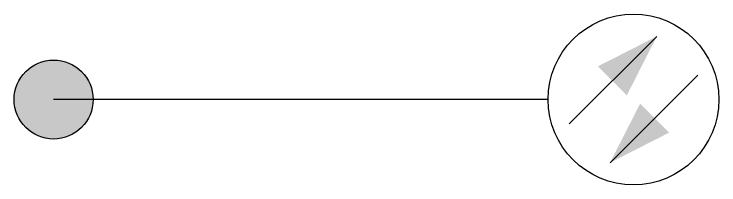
# Model space of a CAD drawing. Header units: millimetres. Extents: x 4 to 3929, y -454 to 587.
# Drawn here: x 1220.25 to 1264.84, y 100.1 to 110.91 of the extents above; entities that cross this region are included whole.
import ezdxf

# ---------------------------------------------------------------- set-up
doc = ezdxf.new("R2010")
doc.units = ezdxf.units.MM
doc.header["$LTSCALE"] = 10
for name, color, linetype in [('CZ-LIN1', 7, 'Continuous'), ('CZ-SYMB', 2, 'Continuous'), ('TN-CABL', 2, 'Continuous')]:
    doc.layers.add(name, color=color, linetype=linetype)

# ---------------------------------------------------------------- blocks, each defined once
blk = doc.blocks.new('WO')
at = {"layer": 'CZ-LIN1'}
h = blk.add_hatch(color=256, dxfattribs=at)
h.dxf.hatch_style = 1
edge = h.paths.add_edge_path()
edge.add_arc((0, 0), 2.5, 0, 360)
blk.add_circle((0, 0), 2.5, dxfattribs=at)
blk = doc.blocks.new('WW')
at = {"layer": 'CZ-SYMB'}
for points in [[(1.827, 4.936), (-5.023, -1.914)], [(-1.827, -4.936), (5.023, 1.914)]]:
    blk.add_lwpolyline(points, dxfattribs=at)
for points in [[(-2.78, 2.592), (1.827, 4.936), (-0.517, 0.329)], [(2.78, -2.592), (-1.827, -4.936), (0.517, -0.329)]]:
    blk.add_solid(points, dxfattribs=at)
at = {"layer": 'TN-CABL'}
blk.add_circle((0, 0), 6.674, dxfattribs=at)

msp = doc.modelspace()

# ---------------------------------------------------------------- linework, layer by layer
at = {"layer": 'CZ-LIN1', "flags": 128}
msp.add_lwpolyline([(1254.032, 105.507), (1222.747, 105.507)], dxfattribs=at)

# ---------------------------------------------------------------- block references
at = {"layer": 'CZ-LIN1', "xscale": 0.81, "yscale": 0.81, "zscale": 0.81}
msp.add_blockref('WW', (1259.438, 105.507), dxfattribs=at)
at = {"layer": 'CZ-LIN1'}
msp.add_blockref('WO', (1222.747, 105.507), dxfattribs=at)

doc.saveas('drawing.dxf')
